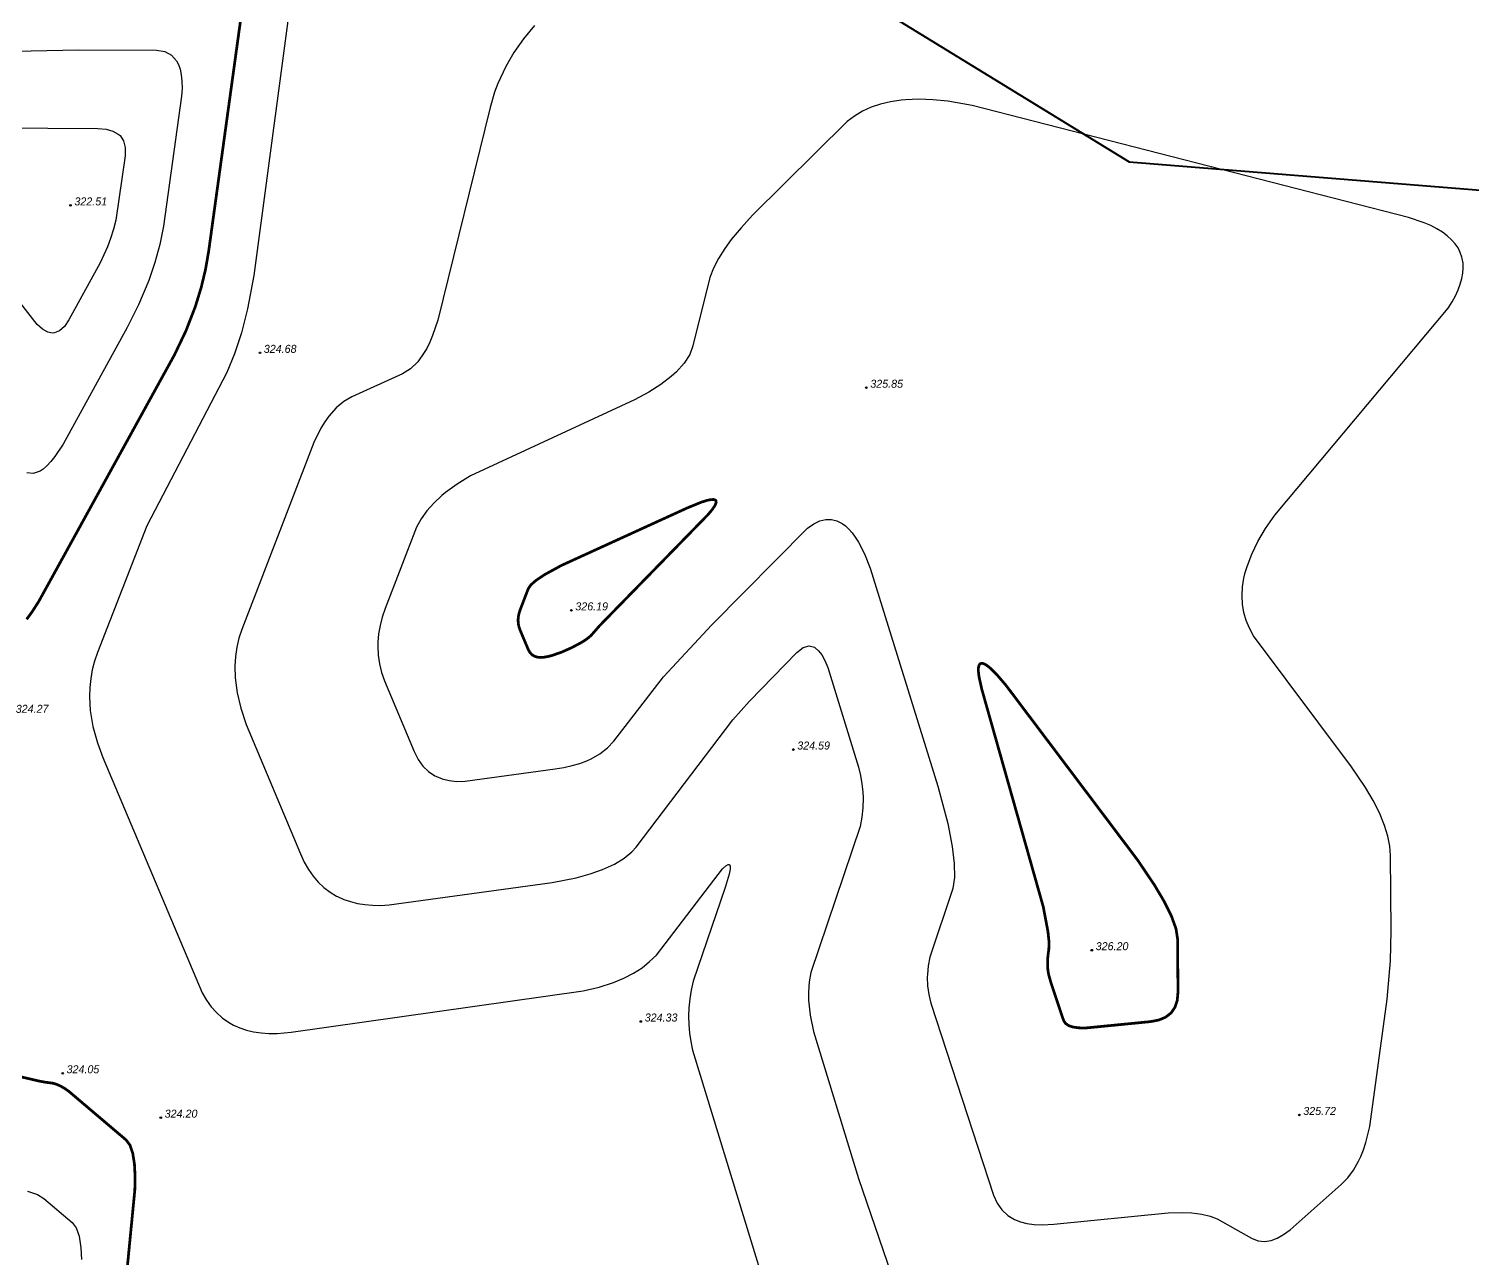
# Model space of a CAD drawing. Extents: x 108150 to 142535, y -18867 to -9422.
# Drawn here: x 140783.3 to 140941.3, y -13692.3 to -13557.8 of the extents above; entities that cross this region are included whole.
import ezdxf

# ---------------------------------------------------------------- set-up
doc = ezdxf.new("R2010")
doc.units = 0
doc.header["$MEASUREMENT"] = 0
for name, color, linetype in [('CONTOURS-LABEL', 7, 'Continuous'), ('GEO_POINTS111', 7, 'Continuous'), ('R_Поверхность1_CNT-MAJ', 7, 'Continuous'), ('R_Поверхность1_CNT-MIN', 7, 'Continuous')]:
    doc.layers.add(name, color=color, linetype=linetype)

msp = doc.modelspace()

# ---------------------------------------------------------------- linework, layer by layer
at = {"layer": 'GEO_POINTS111'}
for points, elevation in [([(140787.8704, -13577.1623), (140787.8704, -13577.1623)], 322.51), ([(140808.6004, -13593.2933), (140808.6004, -13593.2933)], 324.675), ([(140874.9942, -13597.1095), (140874.9942, -13597.1095)], 325.8514), ([(140842.7014, -13621.4663), (140842.7014, -13621.4663)], 326.19), ([(140866.9944, -13636.6913), (140866.9944, -13636.6913)], 324.591), ([(140899.6654, -13658.6453), (140899.6654, -13658.6453)], 326.201), ([(140850.3016, -13666.4475), (140850.3016, -13666.4475)], 324.3322), ([(140787.0094, -13672.1103), (140787.0094, -13672.1103)], 324.049), ([(140797.7504, -13676.9663), (140797.7504, -13676.9663)], 324.202), ([(140922.3874, -13676.6713), (140922.3874, -13676.6713)], 325.718)]:
    msp.add_lwpolyline(points, dxfattribs=dict(at, elevation=elevation))
for centre in [(140787.8704, -13577.1623, 322.51), (140808.6004, -13593.2933, 324.675), (140874.9942, -13597.1095, 325.8514), (140842.7014, -13621.4663, 326.19), (140866.9944, -13636.6913, 324.591), (140899.6654, -13658.6453, 326.201), (140850.3016, -13666.4475, 324.3322), (140787.0094, -13672.1103, 324.049), (140797.7504, -13676.9663, 324.202), (140922.3874, -13676.6713, 325.718)]:
    msp.add_circle(centre, 0.0875, dxfattribs=at)
at = {"layer": 'R_Поверхность1_CNT-MAJ', "color": 42, "const_width": 0.3, "elevation": 326}
for points in [[(140845.0606, -13623.9732), (140845.7768, -13623.1556), (140857.6365, -13611.0087), (140858.0986, -13610.4589), (140858.4012, -13610.0178), (140858.5442, -13609.6852), (140858.5276, -13609.4613), (140858.4715, -13609.3984), (140858.2636, -13609.3321), (140857.9311, -13609.3506), (140857.4741, -13609.4538), (140856.8926, -13609.6418), (140855.356, -13610.272), (140841.5982, -13616.5541), (140839.7859, -13617.5455), (140838.8488, -13618.1673), (140838.2707, -13618.6685), (140837.979, -13619.0935), (140837.0876, -13621.4146), (140836.9637, -13621.7983), (140836.889, -13622.1758), (140836.8635, -13622.5472), (140836.8874, -13622.9123), (140836.9604, -13623.2712), (140837.0827, -13623.624), (140837.9644, -13625.7217), (140838.1343, -13626.0373), (140838.3503, -13626.2849), (140838.6121, -13626.4644), (140838.92, -13626.5758), (140839.2738, -13626.6192), (140839.6736, -13626.5946), (140840.111, -13626.5165), (140840.5778, -13626.3997), (140841.5991, -13626.0498), (140842.7376, -13625.5448), (140843.7938, -13624.9818), (140844.2162, -13624.715), (140844.5682, -13624.4579), (140844.8496, -13624.2107)], [(140896.5797, -13666.3295), (140896.7766, -13666.6477), (140897.1222, -13666.8892), (140897.6164, -13667.0537), (140898.2453, -13667.1405), (140899.0172, -13667.1534), (140906.0777, -13666.46), (140906.9906, -13666.2882), (140907.7397, -13665.9776), (140908.3251, -13665.5281), (140908.3548, -13665.497), (140908.7732, -13664.8873), (140909.0213, -13664.1331), (140909.0991, -13663.2346), (140909.055, -13657.4103), (140908.8847, -13656.3036), (140908.3885, -13654.9248), (140907.5664, -13653.274), (140906.522, -13651.5145), (140904.7, -13648.8102), (140890.2518, -13629.6415), (140889.3115, -13628.5455), (140888.5473, -13627.7833), (140888.2311, -13627.5275), (140887.959, -13627.3551), (140887.7308, -13627.2662), (140887.5833, -13627.2548), (140887.4154, -13627.3301), (140887.3051, -13627.5148), (140887.2525, -13627.8089), (140887.2576, -13628.2124), (140887.3203, -13628.7254), (140887.6186, -13630.0795), (140894.3523, -13653.8932), (140894.8724, -13656.6416), (140894.9898, -13657.8081), (140894.9575, -13658.5963), (140894.871, -13659.1832), (140894.8256, -13659.746), (140894.8215, -13660.2847), (140894.8586, -13660.7993), (140894.9368, -13661.2897), (140895.1949, -13662.2023), (140896.4571, -13665.9728)]]:
    msp.add_lwpolyline(points, close=True, dxfattribs=at)
at = {"layer": 'R_Поверхность1_CNT-MAJ', "color": 42, "const_width": 0.3, "elevation": 324}
msp.add_lwpolyline([(140782.4697, -13672.5056), (140784.4392, -13672.9648), (140785.0966, -13673.086), (140785.9493, -13673.199), (140786.3513, -13673.3201), (140786.7715, -13673.5061), (140787.2099, -13673.7567), (140787.6664, -13674.0721), (140793.9475, -13679.4017), (140794.3722, -13679.969), (140794.6785, -13680.8461), (140794.8664, -13682.0329), (140794.9338, -13683.3276), (140794.9102, -13684.8603), (140792.0033, -13714.7029)], dxfattribs=at)
at = {"layer": 'R_Поверхность1_CNT-MIN', "color": 44}
for points, elevation in [([(140812.5693, -13550.0971), (140807.9239, -13584.8187), (140807.2471, -13588.4631), (140806.5832, -13591.0956), (140805.8328, -13593.403), (140804.9819, -13595.4475), (140796.2215, -13612.2191), (140790.825, -13626.0669), (140790.5029, -13627.0079), (140790.2538, -13627.9641), (140790.0776, -13628.9352), (140789.9744, -13629.9215), (140789.9441, -13630.9228), (140790.0322, -13632.4246), (140790.1525, -13633.2913), (140790.3238, -13634.1685), (140790.819, -13635.9545), (140791.4181, -13637.5487), (140802.2888, -13663.3092), (140802.7572, -13664.1114), (140803.2794, -13664.8338), (140803.8555, -13665.4765), (140804.4855, -13666.0393), (140805.1695, -13666.5224), (140805.7153, -13666.831), (140806.4039, -13667.1404), (140807.1351, -13667.3867), (140807.9089, -13667.5701), (140808.7252, -13667.6905), (140809.5841, -13667.7478), (140810.4856, -13667.7422), (140812.0096, -13667.6032), (140843.9946, -13663.1059), (140845.734, -13662.6872), (140847.3123, -13662.1726), (140848.4543, -13661.6941), (140849.4927, -13661.1555), (140850.4292, -13660.5562), (140851.2638, -13659.8963), (140851.9964, -13659.1757), (140859.2565, -13649.738), (140859.6138, -13649.4042), (140859.8729, -13649.2561), (140860.0057, -13649.2687), (140860.0896, -13649.4417), (140860.0808, -13649.7898), (140859.9795, -13650.3128), (140859.5268, -13651.8029), (140856.0392, -13662.0496), (140855.8128, -13663.0102), (140855.6522, -13663.9806), (140855.5573, -13664.961), (140855.5282, -13665.8666), (140855.5542, -13666.7818), (140855.6354, -13667.7053), (140855.7718, -13668.6371), (140855.9635, -13669.5772), (140863.7448, -13694.9276)], 324.5), ([(140766.1747, -13560.6053), (140788.7297, -13560.1342), (140797.2899, -13560.1912), (140798.2002, -13560.3245), (140798.9311, -13560.7089), (140799.4826, -13561.3442), (140799.6807, -13561.7315), (140799.8653, -13562.269), (140799.9925, -13562.8868), (140800.0624, -13563.5848), (140800.0749, -13564.3632), (140800.03, -13565.2218), (140798.0478, -13579.448), (140797.6414, -13581.4225), (140797.1067, -13583.391), (140796.4283, -13585.3944), (140795.3226, -13588.0404), (140794.0761, -13590.5042), (140787.054, -13603.2652), (140786.1414, -13604.6424), (140785.7037, -13605.19), (140785.2784, -13605.6435), (140784.8654, -13606.003), (140784.5421, -13606.2241), (140783.7879, -13606.5076), (140783.0813, -13606.4297)], 323.5), ([(140774.3955, -13568.6299), (140790.8439, -13568.7493), (140791.7614, -13568.8213), (140792.5139, -13569.0218), (140793.1016, -13569.3507), (140793.2937, -13569.5215), (140793.6812, -13570.1018), (140793.8613, -13570.8435), (140793.8341, -13571.7468), (140792.813, -13578.7926), (140792.5768, -13579.7783), (140792.2626, -13580.799), (140791.933, -13581.6828), (140791.1154, -13583.443), (140787.7013, -13589.6712), (140787.2044, -13590.4163), (140786.6758, -13590.8983), (140786.1156, -13591.1172), (140785.9014, -13591.1315), (140785.3705, -13591.0207), (140784.8149, -13590.7051), (140784.2347, -13590.1846), (140773.7859, -13576.8435)], 323), ([(140783.1775, -13685.0083), (140784.2617, -13685.3811), (140784.9649, -13685.7968), (140788.0411, -13688.419), (140788.4911, -13689.0201), (140788.8156, -13689.9495), (140789.0147, -13691.207), (140789.0847, -13692.4951)], 323.5)]:
    msp.add_lwpolyline(points, dxfattribs=dict(at, elevation=elevation))

# ---------------------------------------------------------------- texts
at = {"layer": 'GEO_POINTS111', "color": 7, "char_height": 0.876, "attachment_point": 1}
for s, insert, width in [('\\fD431|b0|i1|c0|p34;\\W1.0000000000;\\T1.0000000000;\\o\\l322.51', (140788.2972, -13576.2863, 322.51), 3.776246), ('\\fD431|b0|i1|c0|p34;\\W1.0000000000;\\T1.0000000000;\\o\\l324.68', (140809.0272, -13592.4173, 324.675), 4.084871), ('\\fD431|b0|i1|c0|p34;\\W1.0000000000;\\T1.0000000000;\\o\\l325.85', (140875.4211, -13596.2335, 325.8514), 4.051427), ('\\fD431|b0|i1|c0|p34;\\W1.0000000000;\\T1.0000000000;\\o\\l326.19', (140843.1282, -13620.5903, 326.19), 3.80441), ('\\fD431|b0|i1|c0|p34;\\W1.0000000000;\\T1.0000000000;\\o\\l324.27', (140781.873, -13631.7995, 324.2693), 4.04908), ('\\fD431|b0|i1|c0|p34;\\W1.0000000000;\\T1.0000000000;\\o\\l324.59', (140867.4212, -13635.8153, 324.591), 4.002727), ('\\fD431|b0|i1|c0|p34;\\W1.0000000000;\\T1.0000000000;\\o\\l326.20', (140900.0922, -13657.7693, 326.201), 4.067269), ('\\fD431|b0|i1|c0|p34;\\W1.0000000000;\\T1.0000000000;\\o\\l324.33', (140850.7285, -13665.5715, 324.3322), 4.042626), ('\\fD431|b0|i1|c0|p34;\\W1.0000000000;\\T1.0000000000;\\o\\l324.05', (140787.4362, -13671.2343, 324.049), 4.08135), ('\\fD431|b0|i1|c0|p34;\\W1.0000000000;\\T1.0000000000;\\o\\l324.20', (140798.1772, -13676.0903, 324.202), 4.067269), ('\\fD431|b0|i1|c0|p34;\\W1.0000000000;\\T1.0000000000;\\o\\l325.72', (140922.8142, -13675.7953, 325.718), 3.898875)]:
    msp.add_mtext(s, dxfattribs=dict(at, insert=insert, width=width))

# ---------------------------------------------------------------- wipeouts: each hides what was drawn before it
at = {"color": 42}
for points in [[(140882.4732, -13612.5189), (140881.9463, -13614.3383), (140878.1215, -13613.2307), (140878.6483, -13611.4113)], [(140787.4811, -13612.9479), (140789.1292, -13613.8574), (140787.2098, -13617.3356), (140785.5616, -13616.426)], [(140914.6993, -13653.0065), (140914.9044, -13654.8896), (140910.9458, -13655.3208), (140910.7407, -13653.4377)]]:
    msp.add_wipeout(points, dxfattribs=at).dxf.layer = 'CONTOURS-LABEL'

# ---------------------------------------------------------------- next in the draw order: linework, layer by layer
at = {"color": 3, "lineweight": 40, "elevation": 326}
msp.add_lwpolyline([(140873.329, -13549.0756), (140871.2371, -13552.4465), (140903.7519, -13572.3852), (141842.4078, -13648.0543), (141857.2328, -13645.7676)], dxfattribs=at)
at = {"layer": 'R_Поверхность1_CNT-MAJ', "color": 42, "const_width": 0.3, "elevation": 324}
msp.add_lwpolyline([(140757.7723, -13552.6148), (140801.773, -13551.6179), (140805.4396, -13551.6464), (140805.976, -13551.8202), (140806.363, -13552.3321), (140806.6006, -13553.1822), (140806.6622, -13553.7186), (140806.6884, -13554.3352), (140806.6344, -13555.8089), (140802.9932, -13582.1634), (140802.6513, -13584.141), (140802.1814, -13586.1125), (140801.53, -13588.2353), (140800.5032, -13590.885), (140799.2419, -13593.5236), (140784.3935, -13620.4874), (140783.6493, -13621.6448), (140783.0645, -13622.4419)], dxfattribs=at)
at = {"layer": 'R_Поверхность1_CNT-MIN', "color": 44, "elevation": 325}
msp.add_lwpolyline([(140838.6602, -13557.4907), (140837.4627, -13558.9485), (140836.4149, -13560.4408), (140835.5213, -13561.9592), (140834.6509, -13563.8109), (140834.2944, -13564.7549), (140833.7972, -13566.4345), (140828.0643, -13589.7033), (140827.5034, -13591.3832), (140827.1915, -13592.1247), (140826.8587, -13592.8007), (140826.5959, -13593.2637), (140825.8759, -13594.274), (140825.0803, -13595.0475), (140824.209, -13595.5842), (140818.6724, -13598.0896), (140817.7858, -13598.6001), (140816.9481, -13599.3072), (140816.1593, -13600.2107), (140815.7032, -13600.8568), (140815.2833, -13601.5439), (140814.4935, -13603.1184), (140806.611, -13623.5654), (140806.2953, -13624.5149), (140806.0655, -13625.4964), (140805.9214, -13626.5099), (140805.8631, -13627.5554), (140805.9055, -13628.842), (140806.1228, -13630.4778), (140806.5222, -13632.1815), (140807.1036, -13633.9531), (140813.0331, -13648.1188), (140813.446, -13649.0029), (140813.9101, -13649.8115), (140814.4251, -13650.5446), (140814.9912, -13651.2021), (140815.6083, -13651.784), (140816.2765, -13652.2904), (140816.9957, -13652.7213), (140817.0898, -13652.7702), (140817.7773, -13653.0812), (140818.5052, -13653.3326), (140819.2733, -13653.5243), (140820.0817, -13653.6564), (140820.9304, -13653.7289), (140821.8193, -13653.7418), (140822.7486, -13653.695), (140840.594, -13651.2367), (140843.2307, -13650.7188), (140844.7654, -13650.3031), (140846.1215, -13649.8311), (140847.4156, -13649.2423), (140848.4818, -13648.5906), (140849.3326, -13647.871), (140849.7715, -13647.3652), (140860.3876, -13633.4312), (140862.1836, -13631.3939), (140867.3878, -13626.0847), (140868.0697, -13625.5456), (140868.7121, -13625.3536), (140869.3151, -13625.5087), (140869.3961, -13625.558), (140869.7641, -13625.8772), (140870.1153, -13626.3435), (140870.4499, -13626.9571), (140870.7677, -13627.7179), (140874.1353, -13638.6072), (140874.3456, -13639.5289), (140874.4987, -13640.4282), (140874.5949, -13641.3051), (140874.6312, -13642.0084), (140874.6111, -13643.0737), (140874.4978, -13644.1025), (140874.2912, -13645.0946), (140868.8925, -13661.0728), (140868.7205, -13662.1169), (140868.6504, -13663.2265), (140868.6659, -13664.1256), (140868.8346, -13665.7664), (140869.183, -13667.5228), (140874.1149, -13683.6258), (140880.4039, -13701.9407)], dxfattribs=at)
at = {"layer": 'R_Поверхность1_CNT-MIN', "color": 44, "elevation": 325.5}
msp.add_lwpolyline([(140917.2068, -13690.1728), (140917.865, -13690.4328), (140918.5623, -13690.5051), (140919.2985, -13690.3896), (140919.9612, -13690.1408), (140920.6525, -13689.7539), (140921.3726, -13689.2288), (140926.9779, -13684.2797), (140927.6877, -13683.5551), (140928.3197, -13682.7073), (140928.874, -13681.7361), (140929.1206, -13681.2074), (140929.4139, -13680.4704), (140929.6744, -13679.6814), (140930.0969, -13677.9472), (140931.9843, -13664.019), (140932.3454, -13659.8), (140932.4289, -13656.5142), (140932.3667, -13648.2928), (140932.2885, -13647.2594), (140932.0692, -13646.1592), (140931.7087, -13644.9922), (140931.1427, -13643.6175), (140930.4617, -13642.2682), (140929.6308, -13640.848), (140928.1032, -13638.5846), (140917.3754, -13624.2641), (140916.9238, -13623.4302), (140916.5726, -13622.5727), (140916.3218, -13621.6916), (140916.1714, -13620.7869), (140916.1213, -13619.8586), (140916.1715, -13618.9067), (140916.3176, -13617.9537), (140916.4674, -13617.309), (140916.6593, -13616.6544), (140917.1698, -13615.3153), (140917.849, -13613.9365), (140918.6969, -13612.518), (140919.7136, -13611.0598), (140938.6901, -13588.392), (140939.1149, -13587.7048), (140939.4761, -13587.0391), (140939.7737, -13586.3946), (140940.0075, -13585.7716), (140940.1777, -13585.1699), (140940.2842, -13584.5896), (140940.3271, -13584.0306), (140940.3062, -13583.493), (140940.2217, -13582.9767), (140940.1834, -13582.8238), (140940.005, -13582.3098), (140939.756, -13581.8195), (140939.4362, -13581.3529), (140939.0458, -13580.91), (140938.5847, -13580.4908), (140938.0528, -13580.0954), (140937.4503, -13579.7237), (140936.7771, -13579.3756), (140936.0332, -13579.0513), (140934.3333, -13578.4739), (140886.5679, -13566.2285), (140883.9189, -13565.7705), (140882.275, -13565.6027), (140880.7288, -13565.5449), (140879.2803, -13565.5972), (140878.8121, -13565.6398), (140877.6303, -13565.8128), (140876.5265, -13566.0737), (140875.5007, -13566.4223), (140874.5528, -13566.8588), (140873.6829, -13567.3831), (140872.8911, -13567.9952), (140862.5146, -13578.2455), (140861.2702, -13579.5983), (140860.2037, -13580.8978), (140859.5056, -13581.8594), (140858.8083, -13582.968), (140858.2611, -13584.0317), (140857.8638, -13585.0504), (140856.0094, -13592.5131), (140855.6495, -13593.4786), (140855.047, -13594.4325), (140854.2017, -13595.3751), (140853.6234, -13595.897), (140852.4976, -13596.7544), (140851.1633, -13597.6019), (140849.6206, -13598.4396), (140831.6398, -13606.7454), (140830.1824, -13607.6409), (140828.9073, -13608.572), (140828.515, -13608.897), (140827.6267, -13609.7273), (140826.8704, -13610.5833), (140826.246, -13611.4651), (140825.7536, -13612.3725), (140822.3145, -13621.2786), (140821.9955, -13622.2071), (140821.7554, -13623.1257), (140821.5944, -13624.0344), (140821.5123, -13624.9331), (140821.5008, -13625.3917), (140821.5458, -13626.3567), (140821.6851, -13627.3099), (140821.9187, -13628.2511), (140822.2466, -13629.1805), (140825.4987, -13636.9203), (140825.9302, -13637.777), (140826.4497, -13638.5035), (140827.0572, -13639.0997), (140827.7527, -13639.5656), (140827.851, -13639.6173), (140828.5531, -13639.9067), (140829.3247, -13640.0932), (140830.1658, -13640.177), (140831.0764, -13640.1578), (140840.9181, -13638.8119), (140841.8775, -13638.6525), (140842.7746, -13638.4494), (140843.6096, -13638.2024), (140844.3823, -13637.9116), (140844.8514, -13637.699), (140845.8112, -13637.1525), (140846.6377, -13636.5121), (140847.3308, -13635.7778), (140852.7704, -13628.733), (140858.0791, -13623.0635), (140868.5615, -13612.4837), (140869.2364, -13612.0053), (140869.8936, -13611.6831), (140870.5331, -13611.5171), (140871.1549, -13611.5073), (140871.7589, -13611.6536), (140872.3323, -13611.9476), (140872.7048, -13612.2263), (140873.0699, -13612.5712), (140873.4274, -13612.9824), (140873.7774, -13613.4598), (140874.1199, -13614.0034), (140874.7823, -13615.2894), (140875.4147, -13616.8403), (140882.8258, -13640.6998), (140883.8889, -13644.7789), (140884.3798, -13647.308), (140884.6, -13649.168), (140884.6255, -13650.7016), (140884.4563, -13651.9087), (140881.9435, -13659.3974), (140881.7595, -13660.3463), (140881.6696, -13661.2975), (140881.661, -13661.5839), (140881.6931, -13662.5334), (140881.8185, -13663.4851), (140882.037, -13664.4389), (140888.904, -13685.4444), (140889.2938, -13686.3214), (140889.8131, -13687.0611), (140890.462, -13687.6633), (140891.1954, -13688.1067), (140891.848, -13688.3671), (140892.5713, -13688.5526), (140893.3651, -13688.6633), (140894.2295, -13688.6992), (140895.5045, -13688.6292), (140908.0107, -13687.3862), (140909.6432, -13687.3504), (140910.6078, -13687.3896), (140911.7189, -13687.5201), (140912.6412, -13687.7399), (140913.3744, -13688.0492), (140916.568, -13689.8189)], close=True, dxfattribs=at)

doc.saveas('drawing.dxf')
